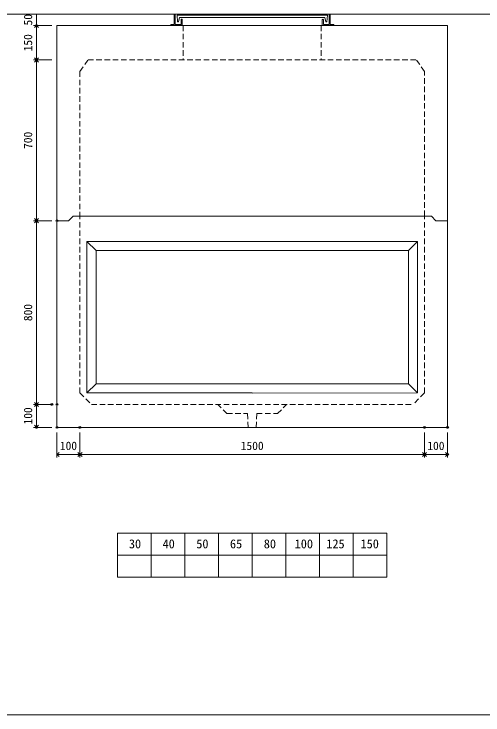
# Model space of a CAD drawing. Units: millimetres, scale not verified. Extents: x -6420 to 6420, y -3040 to 3040.
# Drawn here: x 2323 to 4365, y -2660 to 392 of the extents above; entities that cross this region are included whole.
import ezdxf
from ezdxf.enums import TextEntityAlignment as Align

# ---------------------------------------------------------------- set-up
doc = ezdxf.new("R2010")
doc.units = ezdxf.units.MM
doc.header["$LTSCALE"] = 20
doc.header["$PDMODE"] = 32
doc.header["$PDSIZE"] = 8
doc.linetypes.add('DASHED1', pattern=[1.8, 1.2, -0.6])
doc.layers.add('0-1_Defpoints', color=7, linetype='Continuous')
for name, color, linetype, lineweight in [('0-2_waku', 7, 'Continuous', 18), ('0-3_gaikei', 7, 'Continuous', 18), ('0-4_kakure', 7, 'DASHED1', 5), ('0-5_sunpou', 7, 'Continuous', 5), ('0-8_uchigawa', 6, 'Continuous', 18), ('0-A_futa', 3, 'Continuous', 18), ('0-B_GL', 4, 'Continuous', 18), ('0-D_文字１', 7, 'Continuous', 18)]:
    doc.layers.add(name, color=color, linetype=linetype, lineweight=lineweight)
doc.styles.add('ＭＳ ゴシック', font='')
doc.styles.get('ＭＳ ゴシック').set_extended_font_data('MS Gothic')

# ---------------------------------------------------------------- blocks, each defined once
blk = doc.blocks.new('_Open90')
at = {"layer": '0-5_sunpou'}
blk.add_line((0, 0), (-1, 0), dxfattribs=at)
blk.add_lwpolyline([(-0.5, 0.5), (0, 0), (-0.5, -0.5)], dxfattribs=at)
blk = doc.blocks.new('D50')
at = {"layer": '0-1_Defpoints'}
for p in [(5093.24, 2079.26), (5004.21, 1279.26), (5093.24, 1279.26)]:
    blk.add_point(p, dxfattribs=at)
at = {"layer": '0-5_sunpou'}
for p, q in [((5071.24, 2079.26), (4991.21, 2079.26)), ((5004.21, 2061.26), (5004.21, 1297.26)), ((5071.24, 1279.26), (4991.21, 1279.26))]:
    blk.add_line(p, q, dxfattribs=at)
at = {"layer": '0-5_sunpou', "xscale": 18, "yscale": 18}
for p, rotation in [((5004.21, 2079.26), 90), ((5004.21, 1279.26), 270)]:
    blk.add_blockref('_Open90', p, dxfattribs=dict(at, rotation=rotation))
at = {"layer": '0-5_sunpou', "style": 'ＭＳ ゴシック'}
blk.add_text('800', height=36.66, rotation=90, dxfattribs=at).set_placement((4996.21, 1641.76), align=Align.BOTTOM_LEFT)
blk = doc.blocks.new('D51')
at = {"layer": '0-1_Defpoints'}
for p in [(5071.24, 1279.26), (5004.21, 1179.26), (5093.24, 1179.26)]:
    blk.add_point(p, dxfattribs=at)
at = {"layer": '0-5_sunpou'}
for p, q in [((5049.24, 1279.26), (4991.21, 1279.26)), ((5004.21, 1261.26), (5004.21, 1197.26)), ((5071.24, 1179.26), (4991.21, 1179.26))]:
    blk.add_line(p, q, dxfattribs=at)
at = {"layer": '0-5_sunpou', "xscale": 18, "yscale": 18}
for p, rotation in [((5004.21, 1279.26), 90), ((5004.21, 1179.26), 270)]:
    blk.add_blockref('_Open90', p, dxfattribs=dict(at, rotation=rotation))
at = {"layer": '0-5_sunpou', "style": 'ＭＳ ゴシック'}
blk.add_text('100', height=36.66, rotation=90, dxfattribs=at).set_placement((4996.21, 1191.76), align=Align.BOTTOM_LEFT)
blk = doc.blocks.new('D52')
at = {"layer": '0-1_Defpoints'}
for p in [(5093.24, 1179.26), (5193.24, 1179.26), (5193.24, 1061.55)]:
    blk.add_point(p, dxfattribs=at)
at = {"layer": '0-5_sunpou'}
for p, q in [((5093.24, 1157.26), (5093.24, 1048.55)), ((5193.24, 1157.26), (5193.24, 1048.55)), ((5111.24, 1061.55), (5175.24, 1061.55))]:
    blk.add_line(p, q, dxfattribs=at)
at = {"layer": '0-5_sunpou', "xscale": 18, "yscale": 18, "rotation": 180}
blk.add_blockref('_Open90', (5093.24, 1061.55), dxfattribs=at)
at = {"layer": '0-5_sunpou', "xscale": 18, "yscale": 18}
blk.add_blockref('_Open90', (5193.24, 1061.55), dxfattribs=at)
at = {"layer": '0-5_sunpou', "style": 'ＭＳ ゴシック'}
blk.add_text('100', height=36.66, dxfattribs=at).set_placement((5105.74, 1069.55), align=Align.BOTTOM_LEFT)
blk = doc.blocks.new('D53')
at = {"layer": '0-1_Defpoints'}
for p in [(5193.24, 1179.26), (6693.24, 1179.26), (6693.24, 1061.55)]:
    blk.add_point(p, dxfattribs=at)
at = {"layer": '0-5_sunpou'}
for p, q in [((5193.24, 1157.26), (5193.24, 1048.55)), ((6693.24, 1157.26), (6693.24, 1048.55)), ((5211.24, 1061.55), (6675.24, 1061.55))]:
    blk.add_line(p, q, dxfattribs=at)
at = {"layer": '0-5_sunpou', "xscale": 18, "yscale": 18, "rotation": 180}
blk.add_blockref('_Open90', (5193.24, 1061.55), dxfattribs=at)
at = {"layer": '0-5_sunpou', "xscale": 18, "yscale": 18}
blk.add_blockref('_Open90', (6693.24, 1061.55), dxfattribs=at)
at = {"layer": '0-5_sunpou', "style": 'ＭＳ ゴシック'}
blk.add_text('1500', height=36.66, dxfattribs=at).set_placement((5893.24, 1069.55), align=Align.BOTTOM_LEFT)
blk = doc.blocks.new('D54')
at = {"layer": '0-1_Defpoints'}
for p in [(6693.24, 1179.26), (6793.24, 1179.26), (6793.24, 1061.55)]:
    blk.add_point(p, dxfattribs=at)
at = {"layer": '0-5_sunpou'}
for p, q in [((6693.24, 1157.26), (6693.24, 1048.55)), ((6793.24, 1157.26), (6793.24, 1048.55)), ((6711.24, 1061.55), (6775.24, 1061.55))]:
    blk.add_line(p, q, dxfattribs=at)
at = {"layer": '0-5_sunpou', "xscale": 18, "yscale": 18, "rotation": 180}
blk.add_blockref('_Open90', (6693.24, 1061.55), dxfattribs=at)
at = {"layer": '0-5_sunpou', "xscale": 18, "yscale": 18}
blk.add_blockref('_Open90', (6793.24, 1061.55), dxfattribs=at)
at = {"layer": '0-5_sunpou', "style": 'ＭＳ ゴシック'}
blk.add_text('100', height=36.66, dxfattribs=at).set_placement((6705.74, 1069.55), align=Align.BOTTOM_LEFT)
blk = doc.blocks.new('150')
at = {"layer": '0-5_sunpou'}
blk.add_line((8, 57), (8, -57), dxfattribs=at)
at = {"layer": '0-5_sunpou', "xscale": 18, "yscale": 18}
for p, rotation in [((8, 75), 90), ((8, -75), 270)]:
    blk.add_blockref('_Open90', p, dxfattribs=dict(at, rotation=rotation))
at = {"layer": '0-5_sunpou', "style": 'ＭＳ ゴシック'}
blk.add_text('150', height=36.66, rotation=90, dxfattribs=at).set_placement((0, -37.5), align=Align.BOTTOM_LEFT)
blk = doc.blocks.new('50')
at = {"layer": '0-5_sunpou'}
for p, q in [((57.6, 33.33), (-23.42, 33.33)), ((-10.42, 33.33), (-10.42, -16.67)), ((34.61, -16.67), (-23.42, -16.67)), ((56.61, -16.67), (-23.42, -16.67))]:
    blk.add_line(p, q, dxfattribs=at)
blk.add_point((-10.42, -16.67), dxfattribs=at)
at = {"layer": '0-5_sunpou', "style": 'ＭＳ ゴシック'}
blk.add_text('50', height=36.66, rotation=90, dxfattribs=at).set_placement((-18.42, -16.67), align=Align.BOTTOM_LEFT)
blk = doc.blocks.new('700')
at = {"layer": '0-5_sunpou'}
for p, q in [((75.03, 350), (-5, 350)), ((8, 332), (8, -332))]:
    blk.add_line(p, q, dxfattribs=at)
at = {"layer": '0-5_sunpou', "xscale": 18, "yscale": 18}
for p, rotation in [((8, 350), 90), ((8, -350), 270)]:
    blk.add_blockref('_Open90', p, dxfattribs=dict(at, rotation=rotation))
at = {"layer": '0-5_sunpou', "style": 'ＭＳ ゴシック'}
blk.add_text('700', height=36.66, rotation=90, dxfattribs=at).set_placement((0, -37.5), align=Align.BOTTOM_LEFT)

msp = doc.modelspace()

# ---------------------------------------------------------------- linework, layer by layer
at = {"layer": '0-2_waku'}
for p, q in [((2773.33, -1868.72), (2773.33, -2060.72)), ((2773.33, -1868.72), (2773.33, -2060.72)), ((2773.33, -1868.72), (2773.33, -2060.72)), ((2773.33, -1868.72), (2773.33, -2060.72)), ((2773.33, -1868.72), (3946.67, -1868.72)), ((2920, -1868.72), (2920, -2060.72)), ((3066.67, -1868.72), (3066.67, -2060.72)), ((3066.67, -1868.72), (3066.67, -2060.72)), ((3213.33, -1868.72), (3213.33, -2060.72)), ((3360, -1868.72), (3360, -2060.72)), ((3506.67, -1868.72), (3506.67, -2060.72)), ((3653.33, -1868.72), (3653.33, -2060.72)), ((3800, -1868.72), (3800, -2060.72)), ((3946.67, -1868.72), (3946.67, -2060.72)), ((2773.33, -1964.72), (3946.67, -1964.72)), ((2773.33, -2060.72), (3946.67, -2060.72)), ((-1740, -2660.15), (6420, -2660.15))]:
    msp.add_line(p, q, dxfattribs=at)
at = {"layer": '0-3_gaikei'}
for p, q in [((2510, 342.28), (4210, 342.28)), ((2510, 342.28), (2510, -507.72)), ((4210, 342.28), (4210, -507.72)), ((2580, -487.72), (2560, -507.72)), ((2580, -487.72), (2560, -507.72)), ((2580, -487.72), (2560, -507.72)), ((2580, -487.72), (2560, -507.72)), ((2580, -487.72), (2560, -507.72)), ((2580, -487.72), (2560, -507.72)), ((2580, -487.72), (2560, -507.72)), ((2580, -487.72), (2560, -507.72)), ((2580, -487.72), (2560, -507.72)), ((2580, -487.72), (2560, -507.72)), ((2580, -487.72), (2560, -507.72)), ((2580, -487.72), (2560, -507.72)), ((2580, -487.72), (2560, -507.72)), ((2580, -487.72), (2560, -507.72)), ((2580, -487.72), (2560, -507.72)), ((2580, -487.72), (2560, -507.72)), ((2580, -487.72), (2560, -507.72)), ((2580, -487.72), (2560, -507.72)), ((2580, -487.72), (2560, -507.72)), ((2580, -487.72), (2560, -507.72)), ((2580, -487.72), (2560, -507.72)), ((2580, -487.72), (2560, -507.72)), ((2580, -487.72), (2560, -507.72)), ((2580, -487.72), (2560, -507.72)), ((2580, -487.72), (2560, -507.72)), ((2580, -487.72), (2560, -507.72)), ((2580, -487.72), (2560, -507.72)), ((2580, -487.72), (2560, -507.72)), ((2580, -487.72), (2560, -507.72)), ((2580, -487.72), (2560, -507.72)), ((2580, -487.72), (2560, -507.72)), ((2580, -487.72), (2560, -507.72)), ((2580, -487.72), (2560, -507.72)), ((2580, -487.72), (2560, -507.72)), ((2580, -487.72), (2560, -507.72)), ((2580, -487.72), (4140, -487.72)), ((2580, -487.72), (4140, -487.72)), ((2580, -487.72), (4140, -487.72)), ((2580, -487.72), (4140, -487.72)), ((2580, -487.72), (4140, -487.72)), ((2580, -487.72), (4140, -487.72)), ((2580, -487.72), (4140, -487.72)), ((2580, -487.72), (4140, -487.72)), ((2580, -487.72), (4140, -487.72)), ((2580, -487.72), (4140, -487.72)), ((2580, -487.72), (4140, -487.72)), ((2580, -487.72), (4140, -487.72)), ((2580, -487.72), (4140, -487.72)), ((2580, -487.72), (4140, -487.72)), ((2580, -487.72), (4140, -487.72)), ((2580, -487.72), (4140, -487.72)), ((2580, -487.72), (4140, -487.72)), ((2580, -487.72), (4140, -487.72)), ((2580, -487.72), (4140, -487.72)), ((2580, -487.72), (4140, -487.72)), ((2580, -487.72), (4140, -487.72)), ((2580, -487.72), (4140, -487.72)), ((2580, -487.72), (4140, -487.72)), ((2580, -487.72), (4140, -487.72)), ((2580, -487.72), (4140, -487.72)), ((2580, -487.72), (4140, -487.72)), ((2580, -487.72), (4140, -487.72)), ((2580, -487.72), (4140, -487.72)), ((2580, -487.72), (4140, -487.72)), ((2580, -487.72), (4140, -487.72)), ((2580, -487.72), (4140, -487.72)), ((2580, -487.72), (4140, -487.72)), ((2580, -487.72), (4140, -487.72)), ((2580, -487.72), (4140, -487.72)), ((2580, -487.72), (4140, -487.72)), ((4140, -487.72), (4160, -507.72)), ((4140, -487.72), (4160, -507.72)), ((4140, -487.72), (4160, -507.72)), ((4140, -487.72), (4160, -507.72)), ((4140, -487.72), (4160, -507.72)), ((4140, -487.72), (4160, -507.72)), ((4140, -487.72), (4160, -507.72)), ((4140, -487.72), (4160, -507.72)), ((4140, -487.72), (4160, -507.72)), ((4140, -487.72), (4160, -507.72)), ((4140, -487.72), (4160, -507.72)), ((4140, -487.72), (4160, -507.72)), ((4140, -487.72), (4160, -507.72)), ((4140, -487.72), (4160, -507.72)), ((4140, -487.72), (4160, -507.72)), ((4140, -487.72), (4160, -507.72)), ((4140, -487.72), (4160, -507.72)), ((4140, -487.72), (4160, -507.72)), ((4140, -487.72), (4160, -507.72)), ((4140, -487.72), (4160, -507.72)), ((4140, -487.72), (4160, -507.72)), ((4140, -487.72), (4160, -507.72)), ((4140, -487.72), (4160, -507.72)), ((4140, -487.72), (4160, -507.72)), ((4140, -487.72), (4160, -507.72)), ((4140, -487.72), (4160, -507.72)), ((4140, -487.72), (4160, -507.72)), ((4140, -487.72), (4160, -507.72)), ((4140, -487.72), (4160, -507.72)), ((4140, -487.72), (4160, -507.72)), ((4140, -487.72), (4160, -507.72)), ((4140, -487.72), (4160, -507.72)), ((4140, -487.72), (4160, -507.72)), ((4140, -487.72), (4160, -507.72)), ((4140, -487.72), (4160, -507.72)), ((2510, -507.72), (2560, -507.72)), ((2510, -507.72), (2560, -507.72)), ((2510, -507.72), (2560, -507.72)), ((2510, -507.72), (2560, -507.72)), ((2510, -507.72), (2560, -507.72)), ((2510, -507.72), (2560, -507.72)), ((2510, -507.72), (2560, -507.72)), ((2510, -507.72), (2560, -507.72)), ((2510, -507.72), (2560, -507.72)), ((2510, -507.72), (2560, -507.72)), ((2510, -507.72), (2560, -507.72)), ((2510, -507.72), (2560, -507.72)), ((2510, -507.72), (2560, -507.72)), ((2510, -507.72), (2560, -507.72)), ((2510, -507.72), (2560, -507.72)), ((2510, -507.72), (2560, -507.72)), ((2510, -507.72), (2560, -507.72)), ((2510, -507.72), (2560, -507.72)), ((2510, -507.72), (2560, -507.72)), ((2510, -507.72), (2560, -507.72)), ((2510, -507.72), (2560, -507.72)), ((2510, -507.72), (2560, -507.72)), ((2510, -507.72), (2510, -1407.72)), ((2510, -507.72), (2560, -507.72)), ((2510, -507.72), (2560, -507.72)), ((2510, -507.72), (2560, -507.72)), ((2510, -507.72), (2560, -507.72)), ((2510, -507.72), (2560, -507.72)), ((2510, -507.72), (2560, -507.72)), ((2510, -507.72), (2560, -507.72)), ((2510, -507.72), (2560, -507.72)), ((2510, -507.72), (2560, -507.72)), ((2510, -507.72), (2560, -507.72)), ((2510, -507.72), (2560, -507.72)), ((2510, -507.72), (2560, -507.72)), ((2510, -507.72), (2560, -507.72)), ((4160, -507.72), (4210, -507.72)), ((4160, -507.72), (4210, -507.72)), ((4160, -507.72), (4210, -507.72)), ((4160, -507.72), (4210, -507.72)), ((4160, -507.72), (4210, -507.72)), ((4160, -507.72), (4210, -507.72)), ((4160, -507.72), (4210, -507.72)), ((4160, -507.72), (4210, -507.72)), ((4160, -507.72), (4210, -507.72)), ((4160, -507.72), (4210, -507.72)), ((4160, -507.72), (4210, -507.72)), ((4160, -507.72), (4210, -507.72)), ((4160, -507.72), (4210, -507.72)), ((4160, -507.72), (4210, -507.72)), ((4160, -507.72), (4210, -507.72)), ((4160, -507.72), (4210, -507.72)), ((4160, -507.72), (4210, -507.72)), ((4160, -507.72), (4210, -507.72)), ((4160, -507.72), (4210, -507.72)), ((4160, -507.72), (4210, -507.72)), ((4160, -507.72), (4210, -507.72)), ((4160, -507.72), (4210, -507.72)), ((4160, -507.72), (4210, -507.72)), ((4160, -507.72), (4210, -507.72)), ((4160, -507.72), (4210, -507.72)), ((4160, -507.72), (4210, -507.72)), ((4160, -507.72), (4210, -507.72)), ((4160, -507.72), (4210, -507.72)), ((4160, -507.72), (4210, -507.72)), ((4160, -507.72), (4210, -507.72)), ((4160, -507.72), (4210, -507.72)), ((4160, -507.72), (4210, -507.72)), ((4160, -507.72), (4210, -507.72)), ((4160, -507.72), (4210, -507.72)), ((4160, -507.72), (4210, -507.72)), ((4210, -1407.72), (4210, -507.72)), ((2510, -1407.72), (4210, -1407.72))]:
    msp.add_line(p, q, dxfattribs=at)
at = {"layer": '0-4_kakure'}
for p, q in [((3060, 342.28), (3060, 192.28)), ((3660, 342.28), (3660, 192.28)), ((2610, 142.28), (2645, 192.28)), ((2645, 192.28), (4075, 192.28)), ((4110, 142.28), (4075, 192.28)), ((2610, 142.28), (2610, -487.72)), ((4110, -487.72), (4110, 142.28)), ((2610, -1257.72), (2610, -487.72)), ((4110, -1257.72), (4110, -487.72)), ((2610, -1257.72), (2660, -1307.72)), ((4110, -1257.72), (4060, -1307.72)), ((2660, -1307.72), (4060, -1307.72)), ((3250, -1347.72), (3210, -1307.72)), ((3250, -1347.72), (3340, -1347.72)), ((3340, -1347.72), (3342.5, -1407.72)), ((3380, -1347.72), (3377.5, -1407.72))]:
    msp.add_line(p, q, dxfattribs=at)
msp.add_lwpolyline([(3380, -1347.72), (3470, -1347.72), (3510, -1307.72)], dxfattribs=at)
at = {"layer": '0-8_uchigawa'}
for p, q in [((2640, -597.72), (3360, -597.72)), ((2640, -597.72), (2640, -1257.72)), ((2680, -637.72), (2640, -597.72)), ((4080, -597.72), (3360, -597.72)), ((4040, -637.72), (4080, -597.72)), ((4080, -597.72), (4080, -1257.72)), ((4080, -597.72), (4080, -1257.72)), ((2680, -637.72), (2680, -1217.72)), ((2680, -637.72), (3360, -637.72)), ((2680, -637.72), (3360, -637.72)), ((4040, -637.72), (3360, -637.72)), ((4040, -637.72), (4040, -1217.72)), ((2680, -1217.72), (2640, -1257.72)), ((2680, -1217.72), (3360, -1217.72)), ((2640, -1257.72), (3360, -1257.72)), ((3360.69, -1258.41), (4080, -1257.72))]:
    msp.add_line(p, q, dxfattribs=at)
msp.add_lwpolyline([(3360, -1217.72), (4040, -1217.72), (4080, -1257.72)], dxfattribs=at)
at = {"layer": '0-A_futa'}
for p, q in [((3020, 390.28), (3020, 347.28)), ((3022, 392.28), (3025, 392.28)), ((3025, 392.28), (3025, 347.28)), ((3032.81, 387.78), (3687.14, 387.78)), ((3032.81, 387.78), (3035.3, 357.78)), ((3043.33, 376.78), (3039.01, 357.78)), ((3043.33, 376.78), (3676.67, 376.78)), ((3050, 367.28), (3050, 347.28)), ((3052, 369.28), (3053, 369.28)), ((3055, 367.28), (3055, 342.28)), ((3665, 367.28), (3665, 342.28)), ((3668, 369.28), (3667, 369.28)), ((3670, 367.28), (3670, 347.28)), ((3676.67, 376.78), (3680.99, 357.78)), ((3687.14, 387.78), (3684.89, 357.78)), ((3695, 392.28), (3698, 392.28)), ((3695, 392.28), (3695, 347.28)), ((3700, 390.28), (3700, 347.28)), ((3005, 345.28), (3005, 344.28)), ((3007, 347.28), (3020, 347.28)), ((3060, 342.28), (3007, 342.28)), ((3025, 347.28), (3050, 347.28)), ((3035.3, 357.78), (3039.01, 357.78)), ((3665, 342.28), (3713, 342.28)), ((3695, 347.28), (3670, 347.28)), ((3684.89, 357.78), (3680.99, 357.78)), ((3713, 347.28), (3700, 347.28)), ((3715, 345.28), (3715, 344.28))]:
    msp.add_line(p, q, dxfattribs=at)
for centre, start, end in [((3022, 390.28), 90, 180), ((3052, 367.28), 90, 180), ((3053, 367.28), 0, 90), ((3667, 367.28), 90, 180), ((3668, 367.28), 0, 90), ((3698, 390.28), 0, 90), ((3007, 345.28), 90, 180), ((3007, 344.28), 180, 270), ((3713, 345.28), 0, 90), ((3713, 344.28), 270, 0)]:
    msp.add_arc(centre, 2, start, end, dxfattribs=at)
at = {"layer": '0-B_GL'}
msp.add_line((-1740, 392.28), (6420, 392.28), dxfattribs=at)

# ---------------------------------------------------------------- block references
at = {"layer": '0-5_sunpou'}
for name, p in [('50', (2431.39, 358.95)), ('150', (2412.97, 267.28)), ('700', (2412.97, -157.72)), ('D50', (-2583.24, -2586.98)), ('D51', (-2583.24, -2586.98)), ('D52', (-2583.24, -2586.98)), ('D53', (-2583.24, -2586.98)), ('D54', (-2583.24, -2586.98))]:
    msp.add_blockref(name, p, dxfattribs=at)

# ---------------------------------------------------------------- texts
at = {"layer": '0-D_文字１', "style": 'ＭＳ ゴシック'}
for s, p in [('30', (2823.17, -1946.17)), ('40', (2969.84, -1946.17)), ('50', (3116.5, -1946.17)), ('65', (3263.17, -1946.17)), ('80', (3410.38, -1946.17)), ('100', (3544.88, -1946.17)), ('125', (3682.73, -1946.17)), ('150', (3831.75, -1946.17))]:
    msp.add_text(s, height=39.1, dxfattribs=at).set_placement(p, align=Align.BOTTOM_LEFT)

doc.saveas('drawing.dxf')
